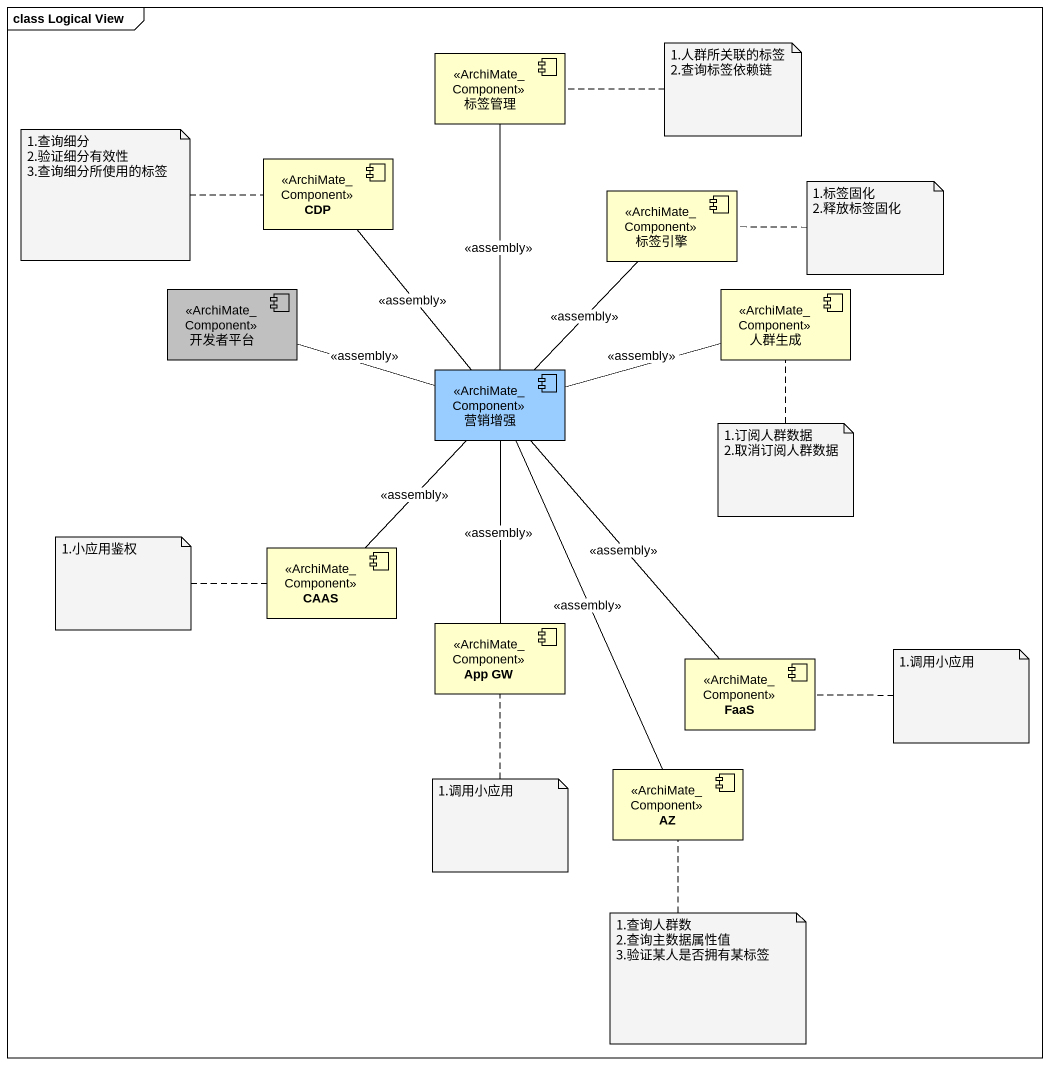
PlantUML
@startuml
mainframe class Logical View
component 标签管理 <<ArchiMate_Component>>
component CDP <<ArchiMate_Component>>
component 标签引擎 <<ArchiMate_Component>>
component 开发者平台 <<ArchiMate_Component>> #C0C0C0
component 人群生成 <<ArchiMate_Component>>
component 营销增强 <<ArchiMate_Component>> #99CCFF
component CAAS <<ArchiMate_Component>>
component "App GW" as App_GW <<ArchiMate_Component>>
component FaaS <<ArchiMate_Component>>
component AZ <<ArchiMate_Component>>
营销增强 -up- 标签管理 : <<assembly>>
营销增强 -up- CDP : <<assembly>>
营销增强 -up- 标签引擎 : <<assembly>>
营销增强 -left- 开发者平台 : <<assembly>>
营销增强 -right- 人群生成 : <<assembly>>
营销增强 -- CAAS : <<assembly>>
营销增强 -- App_GW : <<assembly>>
营销增强 -- FaaS : <<assembly>>
营销增强 -- AZ : <<assembly>>
note right of 标签管理
  1.人群所关联的标签
  2.查询标签依赖链
end note
note left of CDP
  1.查询细分
  2.验证细分有效性
  3.查询细分所使用的标签
end note
note right of 标签引擎
  1.标签固化
  2.释放标签固化
end note
note bottom of 人群生成
  1.订阅人群数据
  2.取消订阅人群数据
end note
note left of CAAS : 1.小应用鉴权
note right of FaaS : 1.调用小应用
note bottom of App_GW : 1.调用小应用
note bottom of AZ
  1.查询人群数
  2.查询主数据属性值
  3.验证某人是否拥有某标签
end note
@enduml
